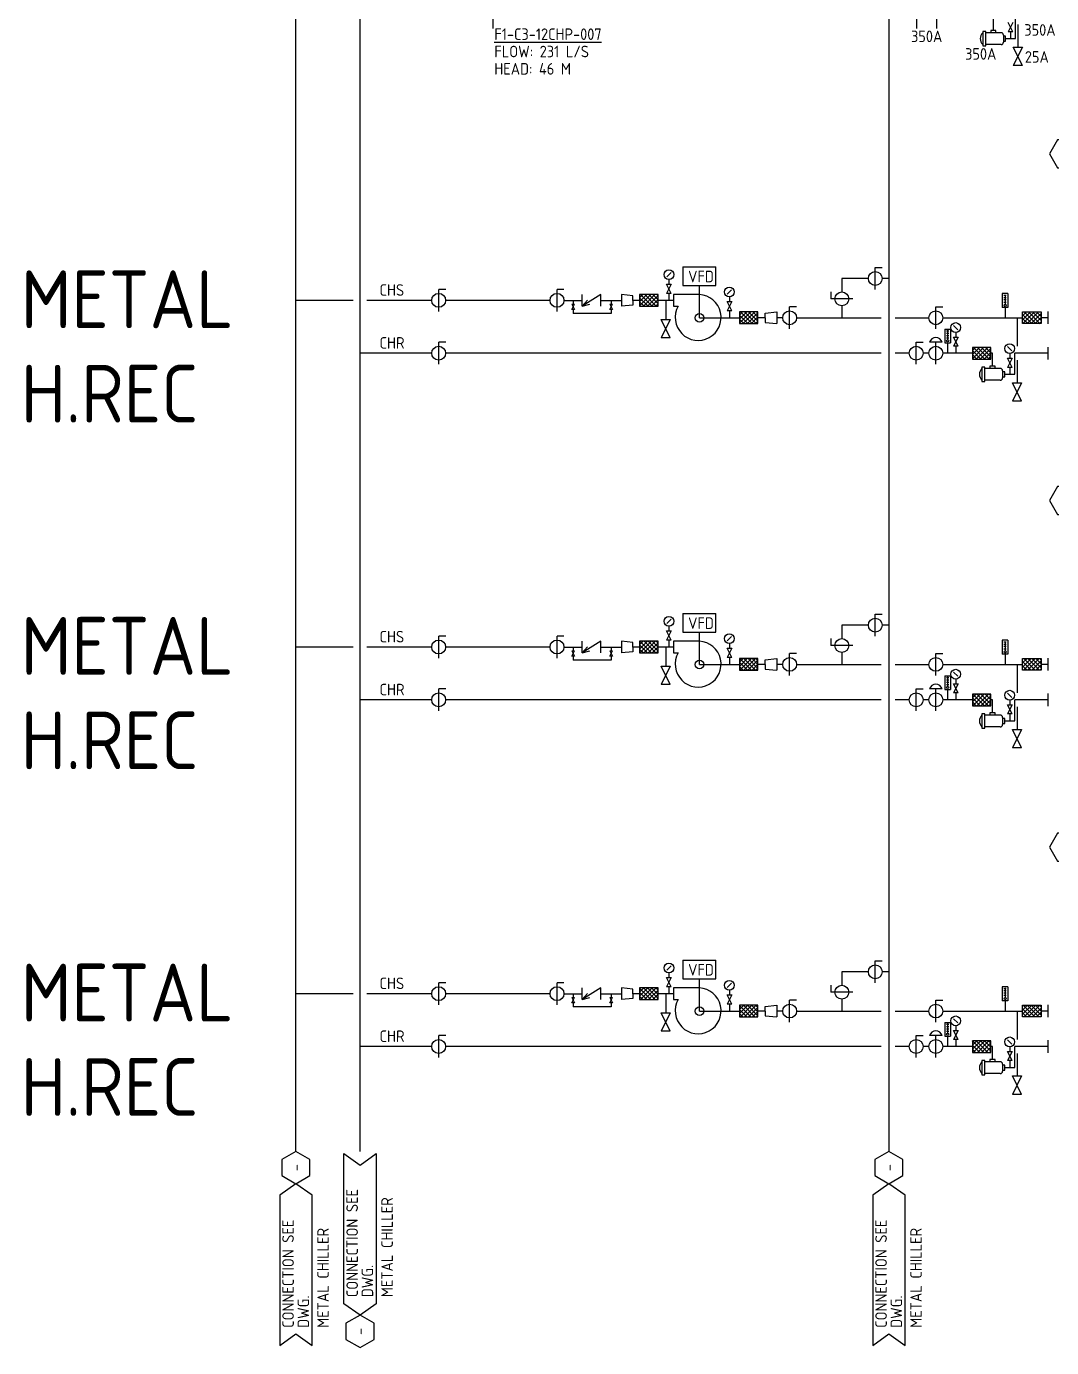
# Model space of a CAD drawing. Header units: millimetres. Extents: x 94 to 1762, y -982 to 1408.
# Drawn here: x 272 to 493.9, y 812.5 to 1098.3 of the extents above; entities that cross this region are included whole.
import ezdxf
from ezdxf.enums import TextEntityAlignment as Align

# ---------------------------------------------------------------- set-up
doc = ezdxf.new("R2010")
doc.units = ezdxf.units.MM
doc.header["$LTSCALE"] = 10
for name, color, linetype in [('DETL-TXT', 4, 'Continuous'), ('M-CWTR-9PIPE-R', 110, 'Continuous'), ('M-CWTR-9PIPE-S', 200, 'Continuous'), ('M-CWTR-PIPE-R', 110, 'Continuous'), ('M-CWTR-TEXT', 3, 'Continuous'), ('M-CWTR-TEXT-eq', 4, 'Continuous'), ('M-CWTR-VAVE', 2, 'Continuous'), ('M-EQ-FUTURE', 15, 'Continuous'), ('M-HVAC-EQPM', 22, 'Continuous')]:
    doc.layers.add(name, color=color, linetype=linetype)
doc.styles.add('AA-TXT', font='isocp.shx', dxfattribs={"width": 0.8, "bigfont": 'chineset.shx'})

# ---------------------------------------------------------------- blocks, each defined once
blk = doc.blocks.new('A$Ce59ff46e')
at = {"layer": 'M-CWTR-9PIPE-R'}
for p, q in [((443.27, 487.78), (443.27, 490.6)), ((448.08, 486.04), (448.08, 490.6)), ((445.91, 486.04), (448.08, 486.04))]:
    blk.add_line(p, q, dxfattribs=at)
at = {"layer": 'M-CWTR-9PIPE-S'}
blk.add_line((448.56, 489.1), (448.56, 484.23), dxfattribs=at)
at = {"layer": 'M-CWTR-VAVE'}
for p, q in [((334.99, 488.23), (334.99, 492.97)), ((426.72, 488.23), (426.72, 492.97)), ((430.99, 488.23), (430.99, 492.97)), ((447.49, 489.55), (446.49, 487.55)), ((447.49, 487.55), (446.49, 489.55)), ((441.6, 487.58), (440.95, 487.58)), ((440.95, 487.58), (440.95, 484.51)), ((441.6, 484.51), (441.6, 487.58)), ((444.95, 487.32), (441.6, 487.32)), ((443.83, 487.78), (442.71, 487.78)), ((442.71, 487.78), (442.71, 487.32)), ((443.83, 487.32), (443.83, 487.78)), ((445.45, 486.82), (445.45, 485.26)), ((445.91, 486.6), (445.45, 486.6)), ((445.91, 485.48), (445.91, 486.6)), ((447.49, 487.55), (446.49, 487.55)), ((446.99, 487.55), (446.99, 486.04)), ((440.95, 484.51), (441.6, 484.51)), ((444.95, 484.76), (441.6, 484.76)), ((445.45, 485.48), (445.91, 485.48)), ((449.56, 484.23), (447.56, 480.23)), ((449.56, 480.23), (447.56, 484.23)), ((447.56, 484.23), (449.56, 484.23)), ((449.56, 480.23), (447.56, 480.23))]:
    blk.add_line(p, q, dxfattribs=at)
for centre, radius, start, end in [((442.24, 486.04), 1.81, 135, 225), ((444.95, 486.82), 0.5, 0, 90), ((444.95, 485.26), 0.5, 270, 0)]:
    blk.add_arc(centre, radius, start, end, dxfattribs=at)
at = {"layer": 'M-CWTR-TEXT', "style": 'AA-TXT'}
for s, height, p in [('350A', 2.5, (449.96, 486.68)), ('350A', 2.5, (425.44, 485.29)), ('400A SUCTION DIFF', 0.0025, (444.94, 487.35)), ('350A', 2.5, (437.14, 481.49)), ('25A', 2.5, (450.08, 480.84))]:
    blk.add_text(s, height=height, dxfattribs=at).set_placement(p)
blk = doc.blocks.new('A$Cd9de4e9f')
at = {"layer": 'M-CWTR-VAVE'}
h = blk.add_hatch(dxfattribs=at)
h.set_pattern_fill('ANSI37', color=256, scale=5, style=0)
h.set_pattern_definition([(135, (694.2315, 175.60306), (0.4419417, 0.4419417), []), (45, (694.2315, 175.60306), (0.4419417, -0.4419417), [])])
h.paths.add_polyline_path([(442.19, 531.56), (438.19, 531.56), (438.19, 529.05), (442.19, 529.05)])
h = blk.add_hatch(dxfattribs=at)
h.set_pattern_fill('ANSI37', color=256, scale=5, style=0)
h.set_pattern_definition([(135, (715.8518, 171.8518), (0.4419417, 0.4419417), []), (45, (715.8518, 171.8518), (0.4419417, -0.4419417), [])])
h.paths.add_polyline_path([(463.81, 527.81), (459.81, 527.81), (459.81, 525.3), (463.81, 525.3)])
h = blk.add_hatch(dxfattribs=at)
h.set_pattern_fill('ANSI37', color=256, scale=5, style=0)
h.set_pattern_definition([(45, (269.0514, 171.8518), (-0.4419417, 0.4419417), []), (135, (269.0514, 171.8518), (-0.4419417, -0.4419417), [])])
h.paths.add_polyline_path([(521.1, 527.81), (525.1, 527.81), (525.1, 525.3), (521.1, 525.3)])
h = blk.add_hatch(dxfattribs=at)
h.set_pattern_fill('ANSI37', color=256, scale=5, style=0)
h.set_pattern_definition([(135, (766.2652, 164.1634), (0.4419417, 0.4419417), []), (45, (766.2652, 164.1634), (0.4419417, -0.4419417), [])])
h.paths.add_polyline_path([(514.22, 520.12), (510.22, 520.12), (510.22, 517.61), (514.22, 517.61)])
at = {"layer": 'DETL-TXT'}
blk.add_lwpolyline([(526.93, 561.98), (528.68, 558.95), (532.18, 558.95), (533.93, 561.98), (532.18, 565.01), (528.68, 565.01)], close=True, dxfattribs=at)
at = {"layer": 'M-CWTR-9PIPE-R'}
for p, q in [((393.2, 518.87), (377.67, 518.87)), ((490.48, 518.87), (396.2, 518.87)), ((496.54, 518.87), (493.48, 518.87)), ((500.81, 518.87), (499.54, 518.87)), ((510.22, 518.87), (503.81, 518.87)), ((514.59, 518.87), (514.22, 518.87)), ((514.59, 516.05), (514.59, 518.87)), ((526.6, 518.87), (519.4, 518.87)), ((519.4, 514.31), (519.4, 518.87)), ((517.23, 514.31), (519.4, 514.31))]:
    blk.add_line(p, q, dxfattribs=at)
at = {"layer": 'M-CWTR-9PIPE-S'}
for p, q in [((481.95, 535.04), (481.95, 532.12)), ((487.7, 535.04), (481.95, 535.04)), ((491.98, 535.04), (490.7, 535.04)), ((376.17, 530.31), (363.8, 530.31)), ((393.2, 530.31), (379.17, 530.31)), ((418.81, 530.31), (396.2, 530.31)), ((421.81, 530.31), (425.78, 530.31)), ((423.82, 530.3), (423.82, 529.5)), ((429.78, 530.31), (434.25, 530.31)), ((432.03, 530.3), (432.03, 529.5)), ((434.25, 531.56), (434.25, 529.05)), ((436.75, 531.31), (434.25, 531.56)), ((436.75, 529.3), (434.25, 529.05)), ((436.75, 530.31), (436.75, 531.31)), ((438.19, 530.31), (436.75, 530.31)), ((436.75, 530.31), (436.75, 529.3)), ((445.49, 530.31), (442.19, 530.31)), ((481.95, 529.12), (481.95, 526.55)), ((423.82, 528.3), (423.82, 527.49)), ((432.03, 527.49), (423.82, 527.49)), ((432.03, 528.3), (432.03, 527.49)), ((451.13, 526.55), (459.81, 526.55)), ((465.35, 526.55), (463.81, 526.55)), ((465.35, 527.56), (467.86, 527.81)), ((465.35, 526.55), (465.35, 527.56)), ((465.35, 526.55), (465.35, 525.55)), ((467.86, 527.81), (467.86, 525.3)), ((469.17, 526.55), (467.86, 526.55)), ((472.17, 526.55), (490.48, 526.55)), ((493.48, 526.55), (500.81, 526.55)), ((503.81, 526.55), (521.1, 526.55)), ((519.88, 526.55), (519.88, 520.37)), ((526.6, 526.55), (525.1, 526.55)), ((465.35, 525.55), (467.86, 525.3)), ((519.88, 517.37), (519.88, 512.5))]:
    blk.add_line(p, q, dxfattribs=at)
at = {"layer": 'M-CWTR-VAVE'}
for p, q in [((489.2, 532.67), (489.2, 537.41)), ((489.2, 537.41), (490.7, 537.41)), ((444.07, 535.42), (444.99, 536.33)), ((444.53, 534.81), (444.53, 533.81)), ((394.7, 527.93), (394.7, 532.68)), ((396.21, 532.68), (394.7, 532.68)), ((420.31, 527.93), (420.31, 532.68)), ((421.81, 532.68), (420.31, 532.68)), ((445.03, 533.81), (444.03, 531.81)), ((445.03, 531.81), (444.03, 533.81)), ((444.03, 533.81), (445.03, 533.81)), ((445.03, 531.81), (444.03, 531.81)), ((444.53, 531.81), (444.53, 530.31)), ((457.17, 531.66), (458.09, 532.58)), ((479.57, 532.13), (479.57, 530.62)), ((516.67, 531.8), (516.67, 528.78)), ((516.67, 531.8), (516.67, 528.78)), ((517.92, 531.8), (516.67, 531.8)), ((517.92, 531.8), (516.67, 531.8)), ((517.92, 531.8), (517.92, 528.78)), ((517.92, 531.8), (517.92, 528.78)), ((423.52, 529.5), (424.12, 529.5)), ((423.52, 528.3), (424.12, 529.5)), ((423.52, 529.5), (424.12, 528.3)), ((425.78, 529.05), (425.78, 531.56)), ((429.78, 531.56), (425.78, 529.05)), ((425.78, 529.05), (426.89, 530.34)), ((425.78, 529.05), (427.42, 529.49)), ((429.78, 529.05), (429.78, 531.56)), ((431.73, 529.5), (432.33, 529.5)), ((431.73, 528.3), (432.33, 529.5)), ((431.73, 529.5), (432.33, 528.3)), ((442.19, 531.56), (438.19, 531.56)), ((438.19, 531.56), (438.19, 529.05)), ((438.19, 529.05), (442.19, 529.05)), ((442.19, 529.05), (442.19, 531.56)), ((443.84, 530.31), (443.84, 526.17)), ((458.13, 530.06), (457.13, 528.06)), ((458.13, 528.06), (457.13, 530.06)), ((457.13, 530.06), (458.13, 530.06)), ((457.63, 531.06), (457.63, 530.06)), ((470.67, 524.18), (470.67, 528.92)), ((472.17, 528.92), (470.67, 528.92)), ((484.32, 530.62), (479.57, 530.62)), ((502.31, 524.18), (502.31, 528.92)), ((502.31, 528.92), (503.81, 528.92)), ((517.55, 531.39), (517.04, 531.39)), ((517.55, 531.39), (517.04, 531.39)), ((517.55, 530.89), (517.04, 530.89)), ((517.55, 530.89), (517.04, 530.89)), ((517.55, 530.39), (517.04, 530.39)), ((517.55, 530.39), (517.04, 530.39)), ((517.55, 529.88), (517.04, 529.88)), ((517.55, 529.88), (517.04, 529.88)), ((517.3, 531.54), (517.3, 529.47)), ((517.3, 531.54), (517.3, 529.47)), ((424.12, 528.3), (423.52, 528.3)), ((432.33, 528.3), (431.73, 528.3)), ((444.84, 526.17), (442.84, 522.17)), ((444.84, 522.17), (442.84, 526.17)), ((442.84, 526.17), (444.84, 526.17)), ((458.13, 528.06), (457.13, 528.06)), ((457.63, 528.06), (457.63, 526.55)), ((463.81, 527.81), (459.81, 527.81)), ((459.81, 527.81), (459.81, 525.3)), ((463.81, 525.3), (463.81, 527.81)), ((517.92, 528.78), (516.67, 528.78)), ((517.92, 528.78), (516.67, 528.78)), ((517.3, 528.78), (517.3, 526.55)), ((517.3, 528.78), (517.3, 526.55)), ((521.1, 525.3), (521.1, 527.81)), ((521.1, 527.81), (525.1, 527.81)), ((525.1, 527.81), (525.1, 525.3)), ((459.81, 525.3), (463.81, 525.3)), ((504.25, 524.11), (505.5, 524.11)), ((504.25, 524.11), (504.25, 521.09)), ((504.62, 523.7), (505.13, 523.7)), ((504.62, 523.7), (505.13, 523.7)), ((504.62, 523.2), (505.13, 523.2)), ((504.62, 523.2), (505.13, 523.2)), ((504.87, 523.85), (504.87, 521.78)), ((504.87, 523.85), (504.87, 521.78)), ((505.5, 524.11), (505.5, 521.09)), ((507.08, 523.97), (506.16, 524.89)), ((507.08, 523.97), (506.16, 524.89)), ((506.62, 523.37), (506.62, 522.37)), ((525.1, 525.3), (521.1, 525.3)), ((394.7, 516.5), (394.7, 521.24)), ((396.21, 521.24), (394.7, 521.24)), ((444.84, 522.17), (442.84, 522.17)), ((498.04, 516.5), (498.04, 521.24)), ((498.04, 521.24), (499.55, 521.24)), ((503.7, 521.24), (500.91, 521.24)), ((502.31, 516.5), (502.31, 521.24)), ((504.25, 521.09), (505.5, 521.09)), ((504.62, 522.7), (505.13, 522.7)), ((504.62, 522.7), (505.13, 522.7)), ((504.62, 522.2), (505.13, 522.2)), ((504.62, 522.2), (505.13, 522.2)), ((504.87, 521.09), (504.87, 518.87)), ((507.12, 522.37), (506.12, 520.37)), ((507.12, 520.37), (506.12, 522.37)), ((506.12, 522.37), (507.12, 522.37)), ((507.12, 520.37), (506.12, 520.37)), ((506.62, 520.37), (506.62, 518.87)), ((518.77, 519.42), (517.85, 520.34)), ((518.77, 519.42), (517.85, 520.34)), ((510.22, 520.12), (510.22, 517.61)), ((514.22, 520.12), (510.22, 520.12)), ((510.22, 517.61), (514.22, 517.61)), ((514.22, 517.61), (514.22, 520.12)), ((518.81, 517.82), (517.81, 515.82)), ((518.81, 515.82), (517.81, 517.82)), ((517.81, 517.82), (518.81, 517.82)), ((518.31, 518.82), (518.31, 517.82)), ((512.92, 515.85), (512.28, 515.85)), ((512.28, 515.85), (512.28, 512.78)), ((512.92, 512.78), (512.92, 515.85)), ((516.27, 515.59), (512.92, 515.59)), ((515.15, 516.05), (514.03, 516.05)), ((514.03, 516.05), (514.03, 515.59)), ((515.15, 515.59), (515.15, 516.05)), ((516.77, 515.09), (516.77, 513.53)), ((517.23, 514.87), (516.77, 514.87)), ((517.23, 513.75), (517.23, 514.87)), ((518.81, 515.82), (517.81, 515.82)), ((518.31, 515.82), (518.31, 514.31)), ((512.28, 512.78), (512.92, 512.78)), ((516.27, 513.03), (512.92, 513.03)), ((516.77, 513.75), (517.23, 513.75)), ((520.88, 512.5), (518.88, 508.5)), ((520.88, 508.5), (518.88, 512.5)), ((518.88, 512.5), (520.88, 512.5)), ((520.88, 508.5), (518.88, 508.5))]:
    blk.add_line(p, q, dxfattribs=at)
for centre, radius in [((444.53, 535.87), 1.06), ((489.2, 535.04), 1.5), ((394.7, 530.31), 1.5), ((420.31, 530.31), 1.5), ((457.63, 532.12), 1.06), ((481.95, 530.62), 1.5), ((517.3, 529.24), 0.223), ((517.3, 529.24), 0.223), ((470.67, 526.55), 1.5), ((502.31, 526.55), 1.5), ((506.62, 524.43), 1.06), ((506.62, 524.43), 1.06), ((394.7, 518.87), 1.5), ((498.04, 518.87), 1.5), ((502.31, 518.87), 1.5), ((504.87, 521.55), 0.223), ((504.87, 521.55), 0.223), ((518.31, 519.88), 1.06), ((518.31, 519.88), 1.06)]:
    blk.add_circle(centre, radius, dxfattribs=at)
for centre, radius, start, end in [((502.31, 520.82), 1.45, 16.4573, 163.5427), ((513.56, 514.31), 1.81, 135, 225), ((516.27, 515.09), 0.5, 0, 90), ((516.27, 513.53), 0.5, 270, 0)]:
    blk.add_arc(centre, radius, start, end, dxfattribs=at)
at = {"layer": 'M-HVAC-EQPM'}
for p, q in [((447.55, 537.55), (454.7, 537.55)), ((447.55, 537.55), (447.55, 533.55)), ((454.7, 533.55), (454.7, 537.55)), ((447.55, 533.55), (454.7, 533.55)), ((451.13, 526.55), (451.13, 533.55)), ((451.13, 531.55), (445.49, 531.55)), ((445.49, 531.55), (445.49, 529.06)), ((445.49, 529.06), (446.55, 529.06)), ((526.6, 525.2), (526.6, 527.91)), ((526.6, 517.51), (526.6, 520.22))]:
    blk.add_line(p, q, dxfattribs=at)
blk.add_circle((451.13, 526.55), 0.934, dxfattribs=at)
blk.add_arc((450.86, 526.6), 4.96, 150.3127, 86.8785, dxfattribs=at)
at = {"layer": 'M-CWTR-TEXT', "style": 'AA-TXT'}
for s, p in [('CHS', (381.9, 531.3)), ('CHR', (381.9, 519.86))]:
    blk.add_text(s, height=2.5, dxfattribs=at).set_placement(p)
at = {"layer": 'M-CWTR-VAVE', "style": 'AA-TXT'}
for p in [(423.53, 528.3), (431.74, 528.3)]:
    blk.add_text('25A GATE VALVE', height=0.00075, rotation=180, dxfattribs=at).set_placement(p)
blk.add_text('400A SUCTION DIFF', height=0.0025, dxfattribs=at).set_placement((516.26, 515.62))
at = {"layer": 'M-HVAC-EQPM', "style": 'AA-TXT'}
blk.add_text('VFD', height=2.5, dxfattribs=at).set_placement((448.69, 534.22))

msp = doc.modelspace()

# ---------------------------------------------------------------- linework, layer by layer
at = {"layer": 'DETL-TXT'}
for points in [[(330.37, 847.9), (333.4, 849.65), (333.4, 853.15), (330.37, 854.9), (327.34, 853.15), (327.34, 849.65)], [(458.73, 847.9), (461.76, 849.65), (461.76, 853.15), (458.73, 854.9), (455.69, 853.15), (455.69, 849.65)], [(344.24, 812.45), (347.27, 814.2), (347.27, 817.7), (344.24, 819.45), (341.2, 817.7), (341.2, 814.2)]]:
    msp.add_lwpolyline(points, close=True, dxfattribs=at)
for points in [[(344.24, 819.45), (340.74, 821.95), (340.74, 854.45), (344.24, 851.95), (347.74, 854.45), (347.74, 821.95), (344.24, 819.45)], [(330.37, 847.9), (326.87, 845.4), (326.87, 812.9), (330.37, 815.4), (333.87, 812.9), (333.87, 845.4), (330.37, 847.9)], [(458.73, 847.9), (455.23, 845.4), (455.23, 812.9), (458.73, 815.4), (462.23, 812.9), (462.23, 845.4), (458.73, 847.9)]]:
    msp.add_lwpolyline(points, dxfattribs=at)
at = {"layer": 'M-CWTR-9PIPE-R'}
msp.add_line((344.24, 854.9), (344.24, 1289.69), dxfattribs=at)
at = {"layer": 'M-CWTR-9PIPE-S'}
for p, q in [((330.37, 854.9), (330.37, 1289.69)), ((458.73, 1289.69), (458.73, 854.9))]:
    msp.add_line(p, q, dxfattribs=at)

# ---------------------------------------------------------------- block references
at = {"layer": 'M-CWTR-PIPE-R'}
for p in [(-33.43, 508.71), (-33.43, 433.71), (-33.43, 358.71)]:
    msp.add_blockref('A$Cd9de4e9f', p, dxfattribs=at)
at = {"layer": 'M-EQ-FUTURE'}
msp.add_blockref('A$Ce59ff46e', (38.07, 609.6), dxfattribs=at)

# ---------------------------------------------------------------- texts
at = {"layer": 'DETL-TXT', "style": 'AA-TXT'}
for p in [(330.37, 851.4), (458.73, 851.4), (344.24, 815.95)]:
    msp.add_text('-', height=2.5, rotation=90, dxfattribs=at).set_placement(p, align=Align.MIDDLE)
for s, p in [('CONNECTION SEE', (343.79, 823.35)), ('METAL CHILLER', (351.35, 823.35)), ('CONNECTION SEE', (329.92, 816.72)), ('METAL CHILLER', (337.49, 816.72)), ('CONNECTION SEE', (458.28, 816.72)), ('METAL CHILLER', (465.84, 816.72)), ('DWG. ', (347.09, 823.35)), ('DWG. ', (333.22, 816.72)), ('DWG.', (461.58, 816.72))]:
    msp.add_text(s, height=2.5, rotation=90, dxfattribs=at).set_placement(p)
at = {"layer": 'M-CWTR-TEXT', "style": 'AA-TXT'}
for s, height, p in [('FLOW: 231 L/S', 2.5, (373.31, 1091.61)), ('HEAD: 46 M', 2.5, (373.31, 1087.86)), ('METAL', 12.5, (270.83, 1033.01)), ('H.REC', 12.5, (270.83, 1012.59)), ('METAL', 12.5, (270.83, 958.01)), ('H.REC', 12.5, (270.83, 937.59)), ('METAL', 12.5, (270.83, 883.01)), ('H.REC', 12.5, (270.83, 862.59))]:
    msp.add_text(s, height=height, dxfattribs=at).set_placement(p)
at = {"layer": 'M-CWTR-TEXT-eq', "style": 'AA-TXT'}
msp.add_text('%%UF1-C3-12CHP-007', height=2.5, dxfattribs=at).set_placement((373.31, 1095.36))

doc.saveas('drawing.dxf')
